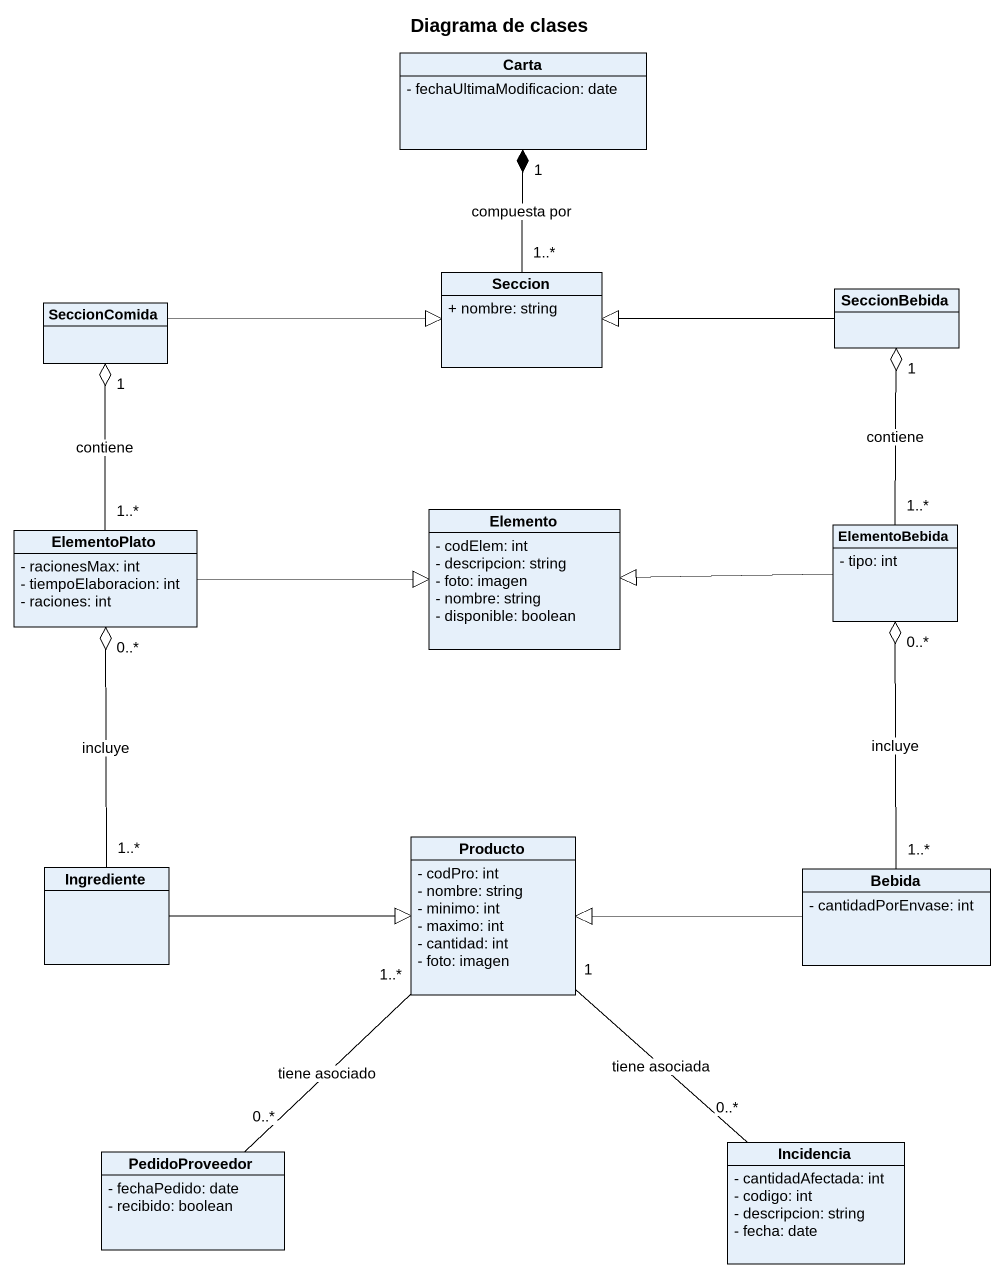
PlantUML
@startuml
title Diagrama de clases
hide circle
hide empty members
skinparam classAttributeIconSize 0
class Carta {
  - fechaUltimaModificacion: date
}
class SeccionComida
class Seccion {
  + nombre: string
}
class SeccionBebida
class ElementoPlato {
  - racionesMax: int
  - tiempoElaboracion: int
  - raciones: int
}
class Elemento {
  - codElem: int
  - descripcion: string
  - foto: imagen
  - nombre: string
  - disponible: boolean
}
class ElementoBebida {
  - tipo: int
}
class Ingrediente
class Producto {
  - codPro: int
  - nombre: string
  - minimo: int
  - maximo: int
  - cantidad: int
  - foto: imagen
}
class Bebida {
  - cantidadPorEnvase: int
}
class PedidoProveedor {
  - fechaPedido: date
  - recibido: boolean
}
class Incidencia {
  - cantidadAfectada: int
  - codigo: int
  - descripcion: string
  - fecha: date
}
SeccionComida -right-|> Seccion
Seccion "1..*" -up-* "1" Carta : compuesta por
SeccionBebida -left-|> Seccion
ElementoPlato "1..*" -up-o "1" SeccionComida : contiene
ElementoPlato -right-|> Elemento
ElementoBebida "1..*" -up-o "1" SeccionBebida : contiene
ElementoBebida -left-|> Elemento
Ingrediente "1..*" -up-o "0..*" ElementoPlato : incluye
Ingrediente -right-|> Producto
Producto "1..*" -- "0..*" PedidoProveedor : tiene asociado
Bebida "1..*" -up-o "0..*" ElementoBebida : incluye
Bebida -left-|> Producto
Incidencia "0..*" -up- "1" Producto : tiene asociada
@enduml
